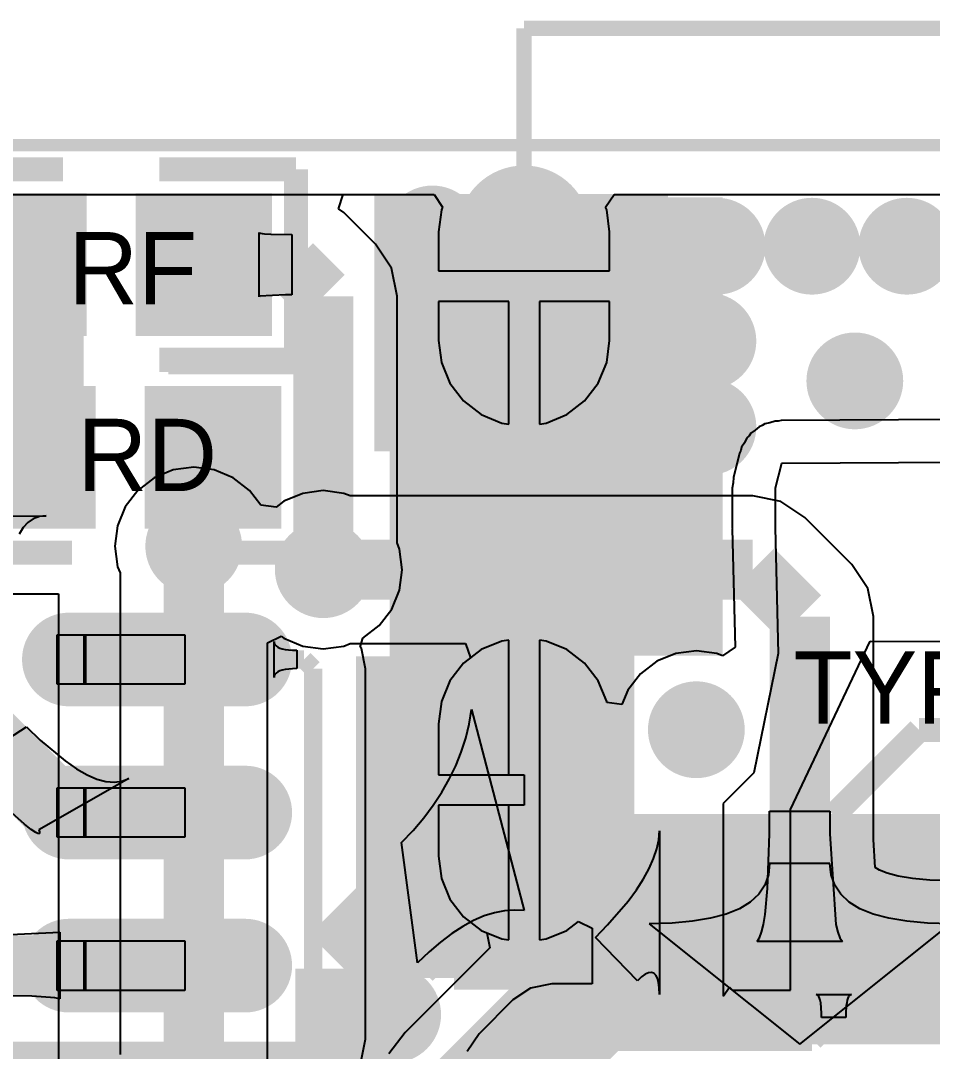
# Model space of a CAD drawing. Extents: x 40.9 to 121.6, y 83.2 to 120.
# Drawn here: x 86.4 to 93.96, y 111.4 to 119.96 of the extents above; entities that cross this region are included whole.
import ezdxf

# ---------------------------------------------------------------- set-up
doc = ezdxf.new("R2010")
doc.units = 0
for name, color, linetype in [('BOTTOMLAYER', 5, 'CONTINUOUS'), ('BOTTOMSOLDER', 6, 'CONTINUOUS'), ('KEEPOUTLAYER', 6, 'CONTINUOUS'), ('MECHANICAL4', 56, 'CONTINUOUS'), ('MECHANICAL5', 56, 'CONTINUOUS'), ('MULTILAYER', 9, 'CONTINUOUS'), ('TOPLAYER', 1, 'CONTINUOUS'), ('TOPOVERLAY', 2, 'CONTINUOUS'), ('TOPPASTE', 8, 'CONTINUOUS'), ('TOPSOLDER', 216, 'CONTINUOUS')]:
    doc.layers.add(name, color=color, linetype=linetype)

msp = doc.modelspace()

# ---------------------------------------------------------------- linework, layer by layer
at = {"layer": 'BOTTOMLAYER'}
for p, q in [((76.2508, 118.514965), (89.827402, 118.514965)), ((89.827402, 118.514965), (89.897961, 118.409367)), ((91.250841, 118.409367), (91.3214, 118.514965)), ((91.3214, 118.514965), (98.4674, 118.514965)), ((89.888522, 118.386581), (89.864326, 118.202799)), ((89.897961, 118.409367), (89.888522, 118.386581)), ((91.26028, 118.386581), (91.250841, 118.409367)), ((91.284476, 118.202799), (91.26028, 118.386581)), ((89.864326, 118.202799), (89.864326, 117.8798)), ((91.284476, 117.8798), (91.284476, 118.202799)), ((89.864326, 117.8798), (91.284476, 117.8798)), ((90.447401, 117.6258), (89.864326, 117.6258)), ((89.864326, 117.6258), (89.864326, 117.302801)), ((90.447401, 116.609447), (90.447401, 117.6258)), ((91.284476, 117.6258), (90.701401, 117.6258)), ((90.701401, 117.6258), (90.701401, 116.609447)), ((91.284476, 117.302801), (91.284476, 117.6258)), ((89.864326, 117.302801), (89.888522, 117.119019)), ((91.26028, 117.119019), (91.284476, 117.302801)), ((89.888522, 117.119019), (89.959459, 116.947765)), ((91.189343, 116.947765), (91.26028, 117.119019)), ((89.959459, 116.947765), (90.072301, 116.800701)), ((91.076501, 116.800701), (91.189343, 116.947765)), ((90.072301, 116.800701), (90.219365, 116.687859)), ((90.929437, 116.687859), (91.076501, 116.800701)), ((90.219365, 116.687859), (90.390619, 116.616922)), ((90.758183, 116.616922), (90.929437, 116.687859)), ((90.390619, 116.616922), (90.447401, 116.609447)), ((90.701401, 116.609447), (90.758183, 116.616922)), ((87.663515, 116.228668), (87.505398, 116.163171)), ((87.8332, 116.251007), (87.663515, 116.228668)), ((88.002885, 116.228668), (87.8332, 116.251007)), ((88.161002, 116.163171), (88.002885, 116.228668)), ((87.505398, 116.163171), (87.369617, 116.058983)), ((88.296783, 116.058983), (88.161002, 116.163171)), ((87.369617, 116.058983), (87.265429, 115.923202)), ((88.391032, 115.936154), (88.296783, 116.058983)), ((88.908598, 116.056405), (88.738913, 116.034066)), ((89.078283, 116.034066), (88.908598, 116.056405)), ((88.580793, 115.968569), (88.516948, 115.919578)), ((88.738913, 116.034066), (88.580793, 115.968569)), ((89.130221, 116.012552), (89.078283, 116.034066)), ((92.472802, 116.012552), (89.130221, 116.012552)), ((92.706911, 115.965986), (92.472802, 116.012552)), ((87.265429, 115.923202), (87.199932, 115.765085)), ((88.516948, 115.919578), (88.391032, 115.936154)), ((92.905377, 115.833373), (92.706911, 115.965986)), ((93.294975, 115.443775), (92.905377, 115.833373)), ((87.199932, 115.765085), (87.177593, 115.5954)), ((87.177593, 115.5954), (87.199932, 115.425715)), ((87.199932, 115.425715), (87.221446, 115.373777)), ((87.221446, 115.373777), (87.221446, 111.378395)), ((93.427588, 115.245309), (93.294975, 115.443775)), ((93.474154, 115.0112), (93.427588, 115.245309)), ((93.474154, 113.163289), (93.474154, 115.0112)), ((88.444954, 114.793611), (88.558919, 114.849811)), ((88.444954, 111.125003), (88.444954, 114.793611)), ((88.558919, 114.849811), (88.580793, 114.833027)), ((88.580793, 114.833027), (88.738913, 114.76753)), ((89.078283, 114.76753), (89.130221, 114.789044)), ((89.130221, 114.789044), (90.088667, 114.789044)), ((90.088667, 114.789044), (90.12949, 114.668783)), ((88.738913, 114.76753), (88.908598, 114.745191)), ((88.908598, 114.745191), (89.078283, 114.76753)), ((90.072301, 114.624902), (89.959459, 114.477841)), ((90.12949, 114.668783), (90.072301, 114.624902)), ((89.959459, 114.477841), (89.888522, 114.306584)), ((89.888522, 114.306584), (89.864326, 114.122802)), ((90.118888, 114.120148), (90.138956, 114.239479)), ((90.138956, 114.239479), (90.574401, 112.571992)), ((89.864326, 114.122802), (89.864326, 113.699801)), ((90.090366, 114.002812), (90.118888, 114.120148)), ((90.053391, 113.887471), (90.090366, 114.002812)), ((90.007966, 113.774129), (90.053391, 113.887471)), ((89.954087, 113.662783), (90.007966, 113.774129)), ((89.864326, 113.699801), (90.574401, 113.699801)), ((89.891756, 113.553433), (89.954087, 113.662783)), ((90.574401, 113.699801), (90.574401, 113.445801)), ((89.820974, 113.446077), (89.891756, 113.553433)), ((89.741736, 113.340721), (89.820974, 113.446077)), ((90.574401, 113.445801), (89.864326, 113.445801)), ((89.864326, 113.445801), (89.864326, 113.022799)), ((89.65405, 113.237358), (89.741736, 113.340721)), ((92.611362, 113.209776), (92.6124, 113.396215)), ((92.611362, 113.209776), (92.6124, 113.396215)), ((92.6124, 113.396215), (93.112399, 113.396215)), ((92.6124, 113.396215), (93.112399, 113.396215)), ((93.112399, 113.396215), (93.113438, 113.209776)), ((93.112399, 113.396215), (93.113438, 113.209776)), ((89.557908, 113.135994), (89.65405, 113.237358)), ((92.595797, 112.755093), (92.611362, 113.209776)), ((92.595797, 112.755093), (92.611362, 113.209776)), ((93.113438, 113.209776), (93.16325, 112.457344)), ((93.113438, 113.209776), (93.16325, 112.457344)), ((93.489689, 112.928629), (93.474154, 113.163289)), ((89.6909, 112.137614), (89.557908, 113.135994)), ((89.864326, 113.022799), (89.888522, 112.839017)), ((92.6124, 112.963198), (92.602401, 112.868199)), ((93.112399, 112.963198), (92.6124, 112.963198)), ((93.122399, 112.868199), (93.112399, 112.963198)), ((93.524045, 112.907635), (93.489689, 112.928629)), ((93.586778, 112.881971), (93.524045, 112.907635)), ((89.888522, 112.839017), (89.959459, 112.66776)), ((92.602401, 112.868199), (92.572401, 112.783201)), ((93.152399, 112.783198), (93.122399, 112.868199)), ((93.678296, 112.857331), (93.586778, 112.881971)), ((93.797496, 112.837465), (93.678296, 112.857331)), ((93.942807, 112.824644), (93.797496, 112.837465)), ((94.09892, 112.820534), (93.942807, 112.824644)), ((92.572401, 112.783201), (92.522401, 112.7082)), ((92.575042, 112.539155), (92.595797, 112.755093)), ((92.575042, 112.539155), (92.595797, 112.755093)), ((93.202399, 112.7082), (93.152399, 112.783198)), ((89.959459, 112.66776), (90.072301, 112.5207)), ((92.452401, 112.643199), (92.362401, 112.5882)), ((92.522401, 112.7082), (92.452401, 112.643199)), ((93.272399, 112.643199), (93.202399, 112.7082)), ((93.362399, 112.5882), (93.272399, 112.643199)), ((90.328201, 112.554845), (90.242542, 112.527573)), ((90.412062, 112.571337), (90.328201, 112.554845)), ((90.494129, 112.577054), (90.412062, 112.571337)), ((90.574401, 112.571992), (90.494129, 112.577054)), ((92.362401, 112.5882), (92.252401, 112.543199)), ((93.472399, 112.543199), (93.362399, 112.5882)), ((90.15509, 112.489524), (90.065842, 112.440697)), ((90.072301, 112.5207), (90.219362, 112.407857)), ((90.242542, 112.527573), (90.15509, 112.489524)), ((91.8024, 112.4682), (91.6124, 112.463199)), ((91.6124, 112.463199), (92.8624, 111.463201)), ((91.972399, 112.483199), (91.8024, 112.4682)), ((92.122401, 112.5082), (91.972399, 112.483199)), ((92.252401, 112.543199), (92.122401, 112.5082)), ((92.56155, 112.457344), (92.575042, 112.539155)), ((92.56155, 112.457344), (92.575042, 112.539155)), ((92.8624, 111.463201), (94.1124, 112.463199)), ((93.602399, 112.5082), (93.472399, 112.543199)), ((93.752401, 112.483201), (93.602399, 112.5082)), ((93.9224, 112.4682), (93.752401, 112.483201)), ((94.1124, 112.463199), (93.9224, 112.4682)), ((89.974801, 112.381093), (89.881961, 112.31071)), ((90.065842, 112.440697), (89.974801, 112.381093)), ((90.219362, 112.407857), (90.266538, 112.388317)), ((90.266538, 112.388317), (90.291315, 112.263756)), ((92.528342, 112.346031), (92.545985, 112.392971)), ((92.528342, 112.346031), (92.545985, 112.392971)), ((92.545985, 112.392971), (92.56155, 112.457344)), ((92.545985, 112.392971), (92.56155, 112.457344)), ((93.16325, 112.457344), (93.178815, 112.392971)), ((93.16325, 112.457344), (93.178815, 112.392971)), ((93.178815, 112.392971), (93.196458, 112.346031)), ((93.178815, 112.392971), (93.196458, 112.346031)), ((89.881961, 112.31071), (89.787329, 112.229552)), ((92.508626, 112.316532), (92.528342, 112.346031)), ((92.508626, 112.316532), (92.528342, 112.346031)), ((93.216174, 112.316532), (92.508626, 112.316532)), ((93.216174, 112.316532), (92.508626, 112.316532)), ((93.196458, 112.346031), (93.216174, 112.316532)), ((93.196458, 112.346031), (93.216174, 112.316532)), ((90.291315, 112.263756), (89.589173, 111.561613)), ((89.787329, 112.229552), (89.6909, 112.137614)), ((89.589173, 111.561613), (89.452928, 111.384055)), ((92.8624, 111.463201), (92.8624, 111.463201)), ((92.8624, 111.463201), (92.8624, 111.463201)), ((92.8624, 111.463201), (92.8624, 111.463201)), ((92.8624, 111.463201), (92.8624, 111.463201)), ((92.8624, 111.463201), (92.8624, 111.463201)), ((92.8624, 111.463201), (92.8624, 111.463201)), ((92.8624, 111.463201), (92.8624, 111.463201)), ((92.8624, 111.463201), (92.8624, 111.463201)), ((92.8624, 111.463201), (92.8624, 111.463201)), ((92.8624, 111.463201), (92.8624, 111.463201))]:
    msp.add_line(p, q, dxfattribs=at)
for points, const_width in [([(90.574401, 117.302801), (90.574401, 118.202799)], 0.900001), ([(87.8332, 111.125), (87.8332, 115.5954)], 0.499999), ([(88.908598, 115.400798), (92.472802, 115.400798)], 0.499999), ([(92.472802, 115.400798), (92.8624, 115.0112)], 0.499999), ([(92.8624, 111.9632), (92.8624, 115.0112)], 0.499999), ([(90.574401, 113.022802), (90.574401, 114.122799)], 0.900001), ([(89.0778, 112.0902), (90.567401, 113.579801)], 0.800001), ([(89.0778, 109.474), (89.0778, 112.0902)], 0.800001), ([(90.1954, 110.955386), (91.203214, 111.9632)], 1.000001), ([(91.203214, 111.9632), (92.8624, 111.9632)], 1.000001), ([(92.8624, 111.9632), (95.4024, 111.9632)], 1.000001), ([(90.1954, 107.4166), (90.1954, 110.955386)], 1.000001)]:
    msp.add_lwpolyline(points, dxfattribs=dict(at, const_width=const_width))
for points, const_width in [([(90.3494, 118.202799, 1), (90.799402, 118.202799, 1)], 0.449999), ([(89.6644, 118.1862, 1), (89.9644, 118.1862, 1)], 0.299999), ([(91.3662, 118.0846, 1), (91.6662, 118.0846, 1)], 0.299999), ([(92.0266, 118.0846, 1), (92.3266, 118.0846, 1)], 0.299999), ([(92.814, 118.0846, 1), (93.114, 118.0846, 1)], 0.299999), ([(93.6014, 118.0846, 1), (93.9014, 118.0846, 1)], 0.299999), ([(89.6644, 117.4242, 1), (89.9644, 117.4242, 1)], 0.299999), ([(90.3494, 117.302801, 1), (90.799402, 117.302801, 1)], 0.449999), ([(91.9504, 117.2972, 1), (92.2504, 117.2972, 1)], 0.299999), ([(91.2392, 117.221, 1), (91.5392, 117.221, 1)], 0.299999), ([(93.1696, 116.967, 1), (93.4696, 116.967, 1)], 0.299999), ([(89.6644, 116.6368, 1), (89.9644, 116.6368, 1)], 0.299999), ([(90.4772, 116.6114, 1), (90.7772, 116.6114, 1)], 0.299999), ([(91.9504, 116.586, 1), (92.2504, 116.586, 1)], 0.299999), ([(91.2392, 116.3828, 1), (91.5392, 116.3828, 1)], 0.299999), ([(87.6832, 115.5954, 1), (87.9832, 115.5954, 1)], 0.299999), ([(88.758598, 115.400798, 1), (89.058598, 115.400798, 1)], 0.299999), ([(89.6644, 114.3762, 1), (89.9644, 114.3762, 1)], 0.299999), ([(90.3494, 114.122799, 1), (90.799402, 114.122799, 1)], 0.449999), ([(91.854401, 114.0728, 1), (92.1544, 114.0728, 1)], 0.299999), ([(89.6644, 113.6142, 1), (89.9644, 113.6142, 1)], 0.299999), ([(90.3494, 113.022802, 1), (90.799402, 113.022802, 1)], 0.449999), ([(89.6644, 112.8268, 1), (89.9644, 112.8268, 1)], 0.299999), ([(89.3342, 111.7092, 1), (89.6342, 111.7092, 1)], 0.299999)]:
    msp.add_lwpolyline(points, format="xyb", close=True, dxfattribs=dict(at, const_width=const_width))
for points in [[(89.3318, 116.3828), (91.7702, 116.3828), (89.3318, 118.5164), (91.7702, 118.5164)], [(89.1794, 112.7506), (91.354153, 112.7506), (89.1794, 114.681), (91.354153, 114.681)]]:
    msp.add_solid(points, dxfattribs=at)
at = {"layer": 'BOTTOMSOLDER', "const_width": 1.103201}
for points in [[(90.574401, 117.302801), (90.574401, 118.202799)], [(90.574401, 113.022802), (90.574401, 114.122799)]]:
    msp.add_lwpolyline(points, dxfattribs=at)
at = {"layer": 'BOTTOMSOLDER'}
for points, const_width in [([(90.2986, 118.202799, 1), (90.850202, 118.202799, 1)], 0.551599), ([(89.6136, 118.1862, 1), (90.0152, 118.1862, 1)], 0.401599), ([(91.3154, 118.0846, 1), (91.717, 118.0846, 1)], 0.401599), ([(91.9758, 118.0846, 1), (92.3774, 118.0846, 1)], 0.401599), ([(92.7632, 118.0846, 1), (93.1648, 118.0846, 1)], 0.401599), ([(93.5506, 118.0846, 1), (93.9522, 118.0846, 1)], 0.401599), ([(90.2986, 117.302801, 1), (90.850202, 117.302801, 1)], 0.551599), ([(89.6136, 117.4242, 1), (90.0152, 117.4242, 1)], 0.401599), ([(91.8996, 117.2972, 1), (92.3012, 117.2972, 1)], 0.401599), ([(91.1884, 117.221, 1), (91.59, 117.221, 1)], 0.401599), ([(93.1188, 116.967, 1), (93.5204, 116.967, 1)], 0.401599), ([(89.6136, 116.6368, 1), (90.0152, 116.6368, 1)], 0.401599), ([(90.4264, 116.6114, 1), (90.828, 116.6114, 1)], 0.401599), ([(91.8996, 116.586, 1), (92.3012, 116.586, 1)], 0.401599), ([(91.1884, 116.3828, 1), (91.59, 116.3828, 1)], 0.401599), ([(87.6324, 115.5954, 1), (88.034, 115.5954, 1)], 0.401599), ([(88.707798, 115.400798, 1), (89.109398, 115.400798, 1)], 0.401599), ([(89.6136, 114.3762, 1), (90.0152, 114.3762, 1)], 0.401599), ([(90.2986, 114.122799, 1), (90.850202, 114.122799, 1)], 0.551599), ([(91.803601, 114.0728, 1), (92.2052, 114.0728, 1)], 0.401599), ([(89.6136, 113.6142, 1), (90.0152, 113.6142, 1)], 0.401599), ([(90.2986, 113.022802, 1), (90.850202, 113.022802, 1)], 0.551599), ([(89.6136, 112.8268, 1), (90.0152, 112.8268, 1)], 0.401599), ([(89.2834, 111.7092, 1), (89.685, 111.7092, 1)], 0.401599)]:
    msp.add_lwpolyline(points, format="xyb", close=True, dxfattribs=dict(at, const_width=const_width))
at = {"layer": 'KEEPOUTLAYER', "const_width": 0.1}
msp.add_lwpolyline([(41.0718, 118.9228), (121.412, 118.9228)], dxfattribs=at)
at = {"layer": 'MECHANICAL4'}
for p, q in [((82.809791, 115.200608), (86.709809, 115.200608)), ((86.709809, 115.200608), (86.709809, 110.300592))]:
    msp.add_line(p, q, dxfattribs=at)
at = {"layer": 'MECHANICAL5'}
for p, q in [((86.699801, 114.450597), (86.699801, 114.860603)), ((86.699801, 114.860603), (86.934802, 114.860603)), ((86.924794, 114.450597), (86.924794, 114.860603)), ((86.924794, 114.860603), (87.759794, 114.860603)), ((86.934802, 114.860603), (86.934802, 114.450597)), ((87.759794, 114.860603), (87.759794, 114.450597)), ((86.934802, 114.450597), (86.699801, 114.450597)), ((87.759794, 114.450597), (86.924794, 114.450597)), ((86.699801, 113.180597), (86.699801, 113.590603)), ((86.699801, 113.590603), (86.934802, 113.590603)), ((86.924794, 113.180597), (86.924794, 113.590603)), ((86.924794, 113.590603), (87.759794, 113.590603)), ((86.934802, 113.590603), (86.934802, 113.180597)), ((87.759794, 113.590603), (87.759794, 113.180597)), ((86.934802, 113.180597), (86.699801, 113.180597)), ((87.759794, 113.180597), (86.924794, 113.180597)), ((86.699801, 111.910597), (86.699801, 112.320603)), ((86.699801, 112.320603), (86.934802, 112.320603)), ((86.924794, 111.910597), (86.924794, 112.320603)), ((86.924794, 112.320603), (87.759794, 112.320603)), ((86.934802, 112.320603), (86.934802, 111.910597)), ((87.759794, 112.320603), (87.759794, 111.910597)), ((86.934802, 111.910597), (86.699801, 111.910597)), ((87.759794, 111.910597), (86.924794, 111.910597))]:
    msp.add_line(p, q, dxfattribs=at)
at = {"layer": 'MULTILAYER', "const_width": 0.900001}
for points in [[(90.574401, 117.302801), (90.574401, 118.202799)], [(90.574401, 113.022802), (90.574401, 114.122799)]]:
    msp.add_lwpolyline(points, dxfattribs=at)
at = {"layer": 'MULTILAYER'}
for points, const_width in [([(90.3494, 118.202799, 1), (90.799402, 118.202799, 1)], 0.449999), ([(89.6644, 118.1862, 1), (89.9644, 118.1862, 1)], 0.299999), ([(91.3662, 118.0846, 1), (91.6662, 118.0846, 1)], 0.299999), ([(92.0266, 118.0846, 1), (92.3266, 118.0846, 1)], 0.299999), ([(92.814, 118.0846, 1), (93.114, 118.0846, 1)], 0.299999), ([(93.6014, 118.0846, 1), (93.9014, 118.0846, 1)], 0.299999), ([(89.6644, 117.4242, 1), (89.9644, 117.4242, 1)], 0.299999), ([(90.3494, 117.302801, 1), (90.799402, 117.302801, 1)], 0.449999), ([(91.9504, 117.2972, 1), (92.2504, 117.2972, 1)], 0.299999), ([(91.2392, 117.221, 1), (91.5392, 117.221, 1)], 0.299999), ([(93.1696, 116.967, 1), (93.4696, 116.967, 1)], 0.299999), ([(89.6644, 116.6368, 1), (89.9644, 116.6368, 1)], 0.299999), ([(90.4772, 116.6114, 1), (90.7772, 116.6114, 1)], 0.299999), ([(91.9504, 116.586, 1), (92.2504, 116.586, 1)], 0.299999), ([(91.2392, 116.3828, 1), (91.5392, 116.3828, 1)], 0.299999), ([(87.6832, 115.5954, 1), (87.9832, 115.5954, 1)], 0.299999), ([(88.758598, 115.400798, 1), (89.058598, 115.400798, 1)], 0.299999), ([(89.6644, 114.3762, 1), (89.9644, 114.3762, 1)], 0.299999), ([(90.3494, 114.122799, 1), (90.799402, 114.122799, 1)], 0.449999), ([(91.854401, 114.0728, 1), (92.1544, 114.0728, 1)], 0.299999), ([(89.6644, 113.6142, 1), (89.9644, 113.6142, 1)], 0.299999), ([(90.3494, 113.022802, 1), (90.799402, 113.022802, 1)], 0.449999), ([(89.6644, 112.8268, 1), (89.9644, 112.8268, 1)], 0.299999), ([(89.3342, 111.7092, 1), (89.6342, 111.7092, 1)], 0.299999)]:
    msp.add_lwpolyline(points, format="xyb", close=True, dxfattribs=dict(at, const_width=const_width))
at = {"layer": 'TOPLAYER'}
for p, q in [((89.035687, 118.393434), (89.072552, 118.514965)), ((89.072552, 118.514965), (89.827402, 118.514965)), ((89.827402, 118.514965), (89.897961, 118.409367)), ((91.250841, 118.409367), (91.3214, 118.514965)), ((91.3214, 118.514965), (98.4674, 118.514965)), ((89.078575, 118.364775), (89.035687, 118.393434)), ((89.341173, 118.102179), (89.078575, 118.364775)), ((89.888522, 118.386581), (89.864326, 118.202799)), ((89.897961, 118.409367), (89.888522, 118.386581)), ((91.26028, 118.386581), (91.250841, 118.409367)), ((91.284476, 118.202799), (91.26028, 118.386581)), ((88.376303, 117.665551), (88.376303, 118.198849)), ((88.376303, 118.198849), (88.379, 118.195687)), ((88.379, 118.195687), (88.38709, 118.192855)), ((88.38709, 118.192855), (88.400575, 118.190358)), ((89.864326, 118.202799), (89.864326, 117.8798)), ((91.284476, 117.8798), (91.284476, 118.202799)), ((88.400575, 118.190358), (88.419455, 118.188194)), ((88.419455, 118.188194), (88.473394, 118.184864)), ((88.473394, 118.184864), (88.646, 118.182199)), ((88.646, 118.182199), (88.646, 117.6822)), ((89.473786, 117.903711), (89.341173, 118.102179)), ((89.520352, 117.669602), (89.473786, 117.903711)), ((89.864326, 117.8798), (91.284476, 117.8798)), ((88.594758, 117.682033), (88.379, 117.668713)), ((88.646, 117.6822), (88.594758, 117.682033)), ((88.379, 117.668713), (88.376303, 117.665551)), ((89.520352, 115.622421), (89.520352, 117.669602)), ((90.447401, 117.6258), (89.864326, 117.6258)), ((89.864326, 117.6258), (89.864326, 117.302801)), ((90.447401, 116.609447), (90.447401, 117.6258)), ((91.284476, 117.6258), (90.701401, 117.6258)), ((90.701401, 117.6258), (90.701401, 116.609447)), ((91.284476, 117.302801), (91.284476, 117.6258)), ((89.864326, 117.302801), (89.888522, 117.119019)), ((91.26028, 117.119019), (91.284476, 117.302801)), ((89.888522, 117.119019), (89.959459, 116.947765)), ((91.189343, 116.947765), (91.26028, 117.119019)), ((89.959459, 116.947765), (90.072301, 116.800701)), ((91.076501, 116.800701), (91.189343, 116.947765)), ((90.072301, 116.800701), (90.219365, 116.687859)), ((90.929437, 116.687859), (91.076501, 116.800701)), ((90.219365, 116.687859), (90.390619, 116.616922)), ((90.758183, 116.616922), (90.929437, 116.687859)), ((97.356249, 116.663452), (92.708049, 116.638052)), ((90.390619, 116.616922), (90.447401, 116.609447)), ((90.701401, 116.609447), (90.758183, 116.616922)), ((92.526399, 116.587201), (92.493305, 116.557181)), ((92.550465, 116.595825), (92.526399, 116.587201)), ((92.571639, 116.61014), (92.550465, 116.595825)), ((92.615415, 116.619099), (92.571639, 116.61014)), ((92.657475, 116.634169), (92.615415, 116.619099)), ((92.683, 116.632926), (92.657475, 116.634169)), ((92.708049, 116.638052), (92.683, 116.632926)), ((92.423272, 116.493648), (92.404187, 116.453244)), ((92.442205, 116.510824), (92.423272, 116.493648)), ((92.45629, 116.532155), (92.442205, 116.510824)), ((92.493305, 116.557181), (92.45629, 116.532155)), ((92.379566, 116.41596), (92.374717, 116.390864)), ((92.404187, 116.453244), (92.379566, 116.41596)), ((92.363798, 116.36775), (92.312998, 116.16455)), ((92.374717, 116.390864), (92.363798, 116.36775)), ((92.71, 116.2812), (92.6592, 116.078)), ((97.3582, 116.3066), (92.71, 116.2812)), ((92.312998, 116.16455), (92.310875, 116.120885)), ((92.310875, 116.120885), (92.302343, 116.078)), ((92.302343, 116.078), (92.302343, 115.7478)), ((92.6592, 116.078), (92.6592, 115.7478)), ((85.991644, 115.845049), (86.609809, 115.848097)), ((86.501808, 115.823502), (86.45681, 115.793202)), ((86.552809, 115.8418), (86.501808, 115.823502)), ((86.609809, 115.848097), (86.552809, 115.8418)), ((86.41781, 115.750899), (86.384811, 115.696596)), ((86.45681, 115.793202), (86.41781, 115.750899)), ((92.302343, 115.7478), (92.303206, 115.743457)), ((92.303206, 115.743457), (92.302449, 115.739098)), ((92.302449, 115.739098), (92.326374, 114.758208)), ((92.6592, 115.7478), (92.6846, 114.7064)), ((89.541866, 115.570483), (89.520352, 115.622421)), ((89.564205, 115.400798), (89.541866, 115.570483)), ((89.541866, 115.231113), (89.564205, 115.400798)), ((89.476369, 115.072993), (89.541866, 115.231113)), ((89.372181, 114.937215), (89.476369, 115.072993)), ((89.236405, 114.833027), (89.372181, 114.937215)), ((88.499666, 114.505456), (88.499666, 114.805744)), ((88.499666, 114.805744), (88.501555, 114.791658)), ((88.501555, 114.791658), (88.507227, 114.779054)), ((88.507227, 114.779054), (88.516676, 114.767931)), ((89.214632, 114.761259), (89.236405, 114.833027)), ((90.390619, 114.808681), (90.219362, 114.737744)), ((90.447401, 114.816156), (90.390619, 114.808681)), ((90.447401, 113.699801), (90.447401, 114.816156)), ((90.758183, 114.808681), (90.701401, 114.816156)), ((90.701401, 114.816156), (90.701401, 113.572801)), ((90.92944, 114.737744), (90.758183, 114.808681)), ((92.7862, 113.411), (93.4466, 114.808)), ((93.4466, 114.808), (95.969722, 114.799478)), ((88.516676, 114.767931), (88.529907, 114.758292)), ((88.529907, 114.758292), (88.546917, 114.750136)), ((88.546917, 114.750136), (88.567707, 114.743464)), ((88.567707, 114.743464), (88.592279, 114.738274)), ((88.592279, 114.738274), (88.62063, 114.734566)), ((88.62063, 114.734566), (88.652761, 114.732341)), ((88.652761, 114.732341), (88.688672, 114.731602)), ((88.688672, 114.731602), (88.688672, 114.579598)), ((89.225087, 114.745613), (89.214632, 114.761259)), ((89.25815, 114.579395), (89.225087, 114.745613)), ((90.219362, 114.737744), (90.072301, 114.624902)), ((91.076501, 114.624902), (90.92944, 114.737744)), ((91.834716, 114.706067), (91.676596, 114.640571)), ((92.004401, 114.728407), (91.834716, 114.706067)), ((92.174085, 114.706067), (92.004401, 114.728407)), ((92.221644, 114.686367), (92.174085, 114.706067)), ((92.326374, 114.758208), (92.221644, 114.686367)), ((92.6846, 114.7064), (92.4814, 113.7158)), ((90.072301, 114.624902), (89.959459, 114.477841)), ((91.189343, 114.477841), (91.076501, 114.624902)), ((91.676596, 114.640571), (91.540818, 114.536383)), ((88.501555, 114.519542), (88.499666, 114.505456)), ((88.507227, 114.532146), (88.501555, 114.519542)), ((88.516676, 114.543268), (88.507227, 114.532146)), ((88.529907, 114.552908), (88.516676, 114.543268)), ((88.546917, 114.561064), (88.529907, 114.552908)), ((88.567707, 114.567736), (88.546917, 114.561064)), ((88.592279, 114.572926), (88.567707, 114.567736)), ((88.652761, 114.578859), (88.592279, 114.572926)), ((88.688672, 114.579598), (88.652761, 114.578859)), ((89.25815, 113.152413), (89.25815, 114.579395)), ((91.540818, 114.536383), (91.436629, 114.400604)), ((89.959459, 114.477841), (89.888522, 114.306584)), ((91.26028, 114.306584), (91.189343, 114.477841)), ((91.436629, 114.400604), (91.38731, 114.281537)), ((89.888522, 114.306584), (89.864326, 114.122802)), ((91.261395, 114.298113), (91.26028, 114.306584)), ((91.38731, 114.281537), (91.261395, 114.298113)), ((85.929716, 113.763524), (86.445504, 114.096262)), ((86.445504, 114.096262), (86.558504, 113.987473)), ((89.864326, 114.122802), (89.864326, 113.699801)), ((86.558504, 113.987473), (86.76574, 113.813935)), ((86.76574, 113.813935), (86.859974, 113.749186)), ((86.859974, 113.749186), (86.947954, 113.699115)), ((87.294032, 113.66895), (86.548775, 113.2424)), ((86.947954, 113.699115), (87.029679, 113.663722)), ((87.029679, 113.663722), (87.10515, 113.643011)), ((87.237326, 113.645625), (87.294032, 113.66895)), ((89.864326, 113.699801), (90.447401, 113.699801)), ((92.4814, 113.7158), (92.2274, 113.4618)), ((87.10515, 113.643011), (87.174365, 113.636979)), ((87.174365, 113.636979), (87.237326, 113.645625)), ((90.701401, 113.572801), (90.701401, 112.329445)), ((86.428633, 113.28909), (86.274519, 113.427533)), ((90.447401, 113.445801), (89.864326, 113.445801)), ((89.864326, 113.445801), (89.864326, 113.022799)), ((90.447401, 112.329445), (90.447401, 113.445801)), ((92.2274, 113.4618), (92.2274, 111.8616)), ((92.7862, 111.9124), (92.7862, 113.411)), ((86.482964, 113.245532), (86.428633, 113.28909)), ((86.522143, 113.219085), (86.482964, 113.245532)), ((86.548775, 113.2424), (86.555049, 113.217518)), ((91.692146, 113.160475), (91.697449, 113.232954)), ((91.697449, 113.232954), (91.697449, 111.875849)), ((86.546172, 113.209746), (86.522143, 113.219085)), ((86.555049, 113.217518), (86.546172, 113.209746)), ((89.258145, 113.152362), (89.258153, 113.1524)), ((89.258145, 112.852233), (89.258145, 113.152362)), ((89.258153, 113.1524), (89.25815, 113.152413)), ((91.676235, 113.08446), (91.692146, 113.160475)), ((91.64972, 113.004912), (91.676235, 113.08446)), ((89.864326, 113.022799), (89.888522, 112.839017)), ((91.612596, 112.921826), (91.64972, 113.004912)), ((91.564866, 112.835207), (91.612596, 112.921826)), ((89.258153, 112.852195), (89.258145, 112.852233)), ((89.25815, 112.852182), (89.258153, 112.852195)), ((89.25815, 111.506005), (89.25815, 112.852182)), ((89.888522, 112.839017), (89.959459, 112.66776)), ((91.50653, 112.74505), (91.564866, 112.835207)), ((91.437587, 112.65136), (91.50653, 112.74505)), ((89.959459, 112.66776), (90.072301, 112.5207)), ((91.267882, 112.453369), (91.437587, 112.65136)), ((90.072301, 112.5207), (90.219362, 112.407857)), ((90.92944, 112.407857), (91.026496, 112.48233)), ((91.026496, 112.48233), (91.140399, 112.426158)), ((86.158365, 112.365599), (86.722679, 112.392239)), ((86.722679, 112.392239), (86.722679, 111.838961)), ((90.219362, 112.407857), (90.390619, 112.33692)), ((90.758183, 112.33692), (90.92944, 112.407857)), ((91.140399, 112.426158), (91.140399, 111.964815)), ((91.16712, 112.349072), (91.267882, 112.453369)), ((90.390619, 112.33692), (90.447401, 112.329445)), ((90.701401, 112.329445), (90.758183, 112.33692)), ((91.514778, 111.989624), (91.16712, 112.349072)), ((91.580538, 112.043527), (91.549484, 112.021366)), ((91.60794, 112.056106), (91.580538, 112.043527)), ((91.631689, 112.059103), (91.60794, 112.056106)), ((91.65178, 112.052517), (91.631689, 112.059103)), ((91.668222, 112.036347), (91.65178, 112.052517)), ((91.681008, 112.010596), (91.668222, 112.036347)), ((90.805, 111.964815), (90.62942, 111.92989)), ((91.140399, 111.964815), (90.805, 111.964815)), ((91.549484, 112.021366), (91.514778, 111.989624)), ((91.690142, 111.975262), (91.681008, 112.010596)), ((91.695623, 111.930348), (91.690142, 111.975262)), ((86.488654, 111.861338), (86.158365, 111.8656)), ((90.62942, 111.92989), (90.480568, 111.830432)), ((91.697449, 111.875849), (91.695623, 111.930348)), ((92.2274, 111.8616), (92.2782, 111.9378)), ((92.2782, 111.9378), (92.3036, 111.9124)), ((92.3036, 111.9124), (92.7862, 111.9124)), ((93.00637, 111.873955), (92.997449, 111.875849)), ((92.997449, 111.875849), (93.291353, 111.875849)), ((93.014353, 111.868273), (93.00637, 111.873955)), ((93.021394, 111.858798), (93.014353, 111.868273)), ((93.274449, 111.868273), (93.267408, 111.858798)), ((93.282432, 111.873955), (93.274449, 111.868273)), ((93.291353, 111.875849), (93.282432, 111.873955)), ((86.644879, 111.852547), (86.488654, 111.861338)), ((86.679524, 111.848552), (86.644879, 111.852547)), ((86.705458, 111.844023), (86.679524, 111.848552)), ((86.722679, 111.838961), (86.705458, 111.844023)), ((90.480568, 111.830432), (90.201168, 111.551032)), ((93.027497, 111.845537), (93.021394, 111.858798)), ((93.032664, 111.828489), (93.027497, 111.845537)), ((93.036888, 111.807648), (93.032664, 111.828489)), ((93.043931, 111.722395), (93.036888, 111.807648)), ((93.248627, 111.78302), (93.244871, 111.722395)), ((93.251914, 111.807648), (93.248627, 111.78302)), ((93.256138, 111.828489), (93.251914, 111.807648)), ((93.261304, 111.845537), (93.256138, 111.828489)), ((93.267408, 111.858798), (93.261304, 111.845537)), ((93.044401, 111.686401), (93.043931, 111.722395)), ((93.244871, 111.722395), (93.244401, 111.686401)), ((93.244401, 111.686401), (93.044401, 111.686401)), ((90.201168, 111.551032), (90.10171, 111.402183)), ((89.225087, 111.339787), (89.25815, 111.506005))]:
    msp.add_line(p, q, dxfattribs=at)
for points, const_width in [([(90.574401, 117.302801), (90.574401, 118.202799)], 0.900001), ([(86.326596, 117.8814), (86.377396, 117.9322)], 0.599999), ([(84.843998, 117.8814), (86.326596, 117.8814)], 0.599999), ([(87.917398, 117.9322), (88.646, 117.9322)], 0.499999), ([(88.646, 117.9322), (88.908598, 117.669602)], 0.499999), ([(88.908598, 115.400798), (88.908598, 117.669602)], 0.499999), ([(87.8332, 115.5954), (87.8332, 116.5606)], 0.499999), ([(84.869398, 116.2812), (86.402796, 116.2812)], 0.599999), ([(86.402796, 116.2812), (86.453596, 116.332)], 0.599999), ([(86.796804, 114.6556), (88.260809, 114.6556)], 0.573989), ([(87.528806, 114.6556), (88.7476, 114.6556)], 0.152001), ([(88.7476, 114.6556), (88.823805, 114.579395)], 0.152001), ([(88.823805, 113.1524), (88.823805, 114.579395)], 0.152001), ([(90.574401, 113.022802), (90.574401, 114.122799)], 0.900001), ([(86.00981, 114.107692), (86.731902, 113.3856)], 0.599999), ([(93.144401, 113.362801), (93.853, 114.0714)], 0.2), ([(93.853, 114.0714), (95.504, 114.0714)], 0.2), ([(86.731902, 113.3856), (88.0872, 113.3856)], 0.599999), ([(86.796804, 113.3856), (88.260809, 113.3856)], 0.573989), ([(93.144401, 112.5728), (93.144401, 113.362801)], 0.2), ([(88.8238, 113.152395), (88.823805, 113.1524)], 0.152001), ([(88.8238, 112.8522), (88.8238, 113.152395)], 0.152001), ([(89.8144, 112.3442), (89.8144, 112.8268)], 0.499999), ([(88.8238, 112.8522), (88.823805, 112.852195)], 0.152001), ([(88.823805, 111.506005), (88.823805, 112.852195)], 0.152001), ([(91.338001, 112.1664), (91.744401, 112.5728)], 0.499999), ([(93.144401, 111.686401), (93.144401, 112.5728)], 0.2), ([(89.8144, 112.3442), (89.9922, 112.1664)], 0.499999), ([(86.796804, 112.1156), (88.260809, 112.1156)], 0.573989), ([(89.9922, 112.1664), (91.338001, 112.1664)], 0.499999), ([(85.631404, 112.1156), (87.528806, 112.1156)], 0.499999), ([(92.964, 111.506), (93.144401, 111.686401)], 0.2), ([(88.726396, 111.408596), (88.823805, 111.506005)], 0.152001), ([(90.5256, 111.2266), (90.805, 111.506)], 0.2), ([(90.805, 111.506), (92.964, 111.506)], 0.2), ([(86.237196, 111.408596), (88.726396, 111.408596)], 0.152001)]:
    msp.add_lwpolyline(points, dxfattribs=dict(at, const_width=const_width))
for points, const_width in [([(90.3494, 118.202799, 1), (90.799402, 118.202799, 1)], 0.449999), ([(89.6644, 118.1862, 1), (89.9644, 118.1862, 1)], 0.299999), ([(91.3662, 118.0846, 1), (91.6662, 118.0846, 1)], 0.299999), ([(92.0266, 118.0846, 1), (92.3266, 118.0846, 1)], 0.299999), ([(92.814, 118.0846, 1), (93.114, 118.0846, 1)], 0.299999), ([(93.6014, 118.0846, 1), (93.9014, 118.0846, 1)], 0.299999), ([(89.6644, 117.4242, 1), (89.9644, 117.4242, 1)], 0.299999), ([(90.3494, 117.302801, 1), (90.799402, 117.302801, 1)], 0.449999), ([(91.9504, 117.2972, 1), (92.2504, 117.2972, 1)], 0.299999), ([(91.2392, 117.221, 1), (91.5392, 117.221, 1)], 0.299999), ([(93.1696, 116.967, 1), (93.4696, 116.967, 1)], 0.299999), ([(89.6644, 116.6368, 1), (89.9644, 116.6368, 1)], 0.299999), ([(90.4772, 116.6114, 1), (90.7772, 116.6114, 1)], 0.299999), ([(91.9504, 116.586, 1), (92.2504, 116.586, 1)], 0.299999), ([(91.2392, 116.3828, 1), (91.5392, 116.3828, 1)], 0.299999), ([(87.6832, 115.5954, 1), (87.9832, 115.5954, 1)], 0.299999), ([(88.758598, 115.400798, 1), (89.058598, 115.400798, 1)], 0.299999), ([(86.653306, 114.6556, 1), (86.940301, 114.6556, 1)], 0.286995), ([(88.117312, 114.6556, 1), (88.404306, 114.6556, 1)], 0.286995), ([(89.6644, 114.3762, 1), (89.9644, 114.3762, 1)], 0.299999), ([(90.3494, 114.122799, 1), (90.799402, 114.122799, 1)], 0.449999), ([(91.854401, 114.0728, 1), (92.1544, 114.0728, 1)], 0.299999), ([(89.6644, 113.6142, 1), (89.9644, 113.6142, 1)], 0.299999), ([(86.653306, 113.3856, 1), (86.940301, 113.3856, 1)], 0.286995), ([(88.117312, 113.3856, 1), (88.404306, 113.3856, 1)], 0.286995), ([(90.3494, 113.022802, 1), (90.799402, 113.022802, 1)], 0.449999), ([(89.6644, 112.8268, 1), (89.9644, 112.8268, 1)], 0.299999), ([(86.653306, 112.1156, 1), (86.940301, 112.1156, 1)], 0.286995), ([(88.117312, 112.1156, 1), (88.404306, 112.1156, 1)], 0.286995), ([(89.3342, 111.7092, 1), (89.6342, 111.7092, 1)], 0.299999)]:
    msp.add_lwpolyline(points, format="xyb", close=True, dxfattribs=dict(at, const_width=const_width))
for points in [[(89.4588, 114.686367), (92.221644, 114.686367), (89.4588, 118.490997), (92.221644, 118.490997)], [(84.3788, 115.7986), (86.9188, 115.7986), (84.3788, 118.3894), (86.9188, 118.3894)], [(86.842397, 118.422199), (85.912396, 118.422199), (86.842397, 117.442201), (85.912396, 117.442201)], [(88.382399, 118.422199), (87.452398, 118.422199), (88.382399, 117.442201), (87.452398, 117.442201)], [(86.918597, 116.821999), (85.988596, 116.821999), (86.918597, 115.842001), (85.988596, 115.842001)], [(88.458599, 116.821999), (87.528598, 116.821999), (88.458599, 115.842001), (87.528598, 115.842001)], [(89.4588, 112.014), (91.4908, 112.014), (89.4588, 115.0874), (91.4908, 115.0874)], [(91.394399, 113.272799), (91.394399, 111.872801), (91.694399, 113.272799), (91.694399, 111.872801)], [(91.694401, 113.272799), (91.694401, 111.872801), (91.994401, 113.272799), (91.994401, 111.872801)], [(92.1944, 113.272799), (92.1944, 111.872801), (92.4944, 113.272799), (92.4944, 111.872801)], [(92.4944, 113.272799), (92.4944, 111.872801), (92.794399, 113.272799), (92.794399, 111.872801)], [(92.994401, 113.272799), (92.994401, 111.872801), (93.294401, 113.272799), (93.294401, 111.872801)], [(93.4944, 113.272799), (93.4944, 111.872801), (93.7944, 113.272799), (93.7944, 111.872801)]]:
    msp.add_solid(points, dxfattribs=at)
at = {"layer": 'TOPOVERLAY'}
for points, const_width in [([(90.574401, 119.892801), (99.214399, 119.892801)], 0.127), ([(90.574401, 112.5728), (90.574401, 119.892801)], 0.127), ([(85.612399, 118.722201), (86.747398, 118.722201)], 0.2), ([(87.547399, 118.722201), (88.682398, 118.722201)], 0.2), ([(88.682398, 117.142199), (88.682398, 118.722201)], 0.2), ([(85.612399, 117.142199), (86.747398, 117.142199)], 0.2), ([(85.688599, 117.122001), (86.823598, 117.122001)], 0.2), ([(87.547399, 117.142199), (88.682398, 117.142199)], 0.2), ([(87.623599, 117.122001), (88.758598, 117.122001)], 0.2), ([(88.758598, 115.541999), (88.758598, 117.122001)], 0.2), ([(85.688599, 115.541999), (86.823598, 115.541999)], 0.2), ([(87.623599, 115.541999), (88.758598, 115.541999)], 0.2), ([(90.574401, 112.5728), (99.214399, 112.5728)], 0.127)]:
    msp.add_lwpolyline(points, dxfattribs=dict(at, const_width=const_width))
at = {"layer": 'TOPPASTE', "const_width": 0.573989}
for points in [[(86.796804, 114.6556), (88.260809, 114.6556)], [(86.796804, 113.3856), (88.260809, 113.3856)], [(86.796804, 112.1156), (88.260809, 112.1156)]]:
    msp.add_lwpolyline(points, dxfattribs=at)
at = {"layer": 'TOPPASTE', "const_width": 0.286995}
for points in [[(86.653306, 114.6556, 1), (86.940301, 114.6556, 1)], [(88.117312, 114.6556, 1), (88.404306, 114.6556, 1)], [(86.653306, 113.3856, 1), (86.940301, 113.3856, 1)], [(88.117312, 113.3856, 1), (88.404306, 113.3856, 1)], [(86.653306, 112.1156, 1), (86.940301, 112.1156, 1)], [(88.117312, 112.1156, 1), (88.404306, 112.1156, 1)]]:
    msp.add_lwpolyline(points, format="xyb", close=True, dxfattribs=at)
at = {"layer": 'TOPPASTE'}
for points in [[(86.842397, 118.422199), (85.912396, 118.422199), (86.842397, 117.442201), (85.912396, 117.442201)], [(88.382399, 118.422199), (87.452398, 118.422199), (88.382399, 117.442201), (87.452398, 117.442201)], [(86.918597, 116.821999), (85.988596, 116.821999), (86.918597, 115.842001), (85.988596, 115.842001)], [(88.458599, 116.821999), (87.528598, 116.821999), (88.458599, 115.842001), (87.528598, 115.842001)], [(91.394399, 113.272799), (91.394399, 111.872801), (91.694399, 113.272799), (91.694399, 111.872801)], [(91.694401, 113.272799), (91.694401, 111.872801), (91.994401, 113.272799), (91.994401, 111.872801)], [(92.1944, 113.272799), (92.1944, 111.872801), (92.4944, 113.272799), (92.4944, 111.872801)], [(92.4944, 113.272799), (92.4944, 111.872801), (92.794399, 113.272799), (92.794399, 111.872801)], [(92.994401, 113.272799), (92.994401, 111.872801), (93.294401, 113.272799), (93.294401, 111.872801)], [(93.4944, 113.272799), (93.4944, 111.872801), (93.7944, 113.272799), (93.7944, 111.872801)]]:
    msp.add_solid(points, dxfattribs=at)
at = {"layer": 'TOPSOLDER'}
for points, const_width in [([(90.574401, 117.302801), (90.574401, 118.202799)], 1.103201), ([(86.796804, 114.6556), (88.260809, 114.6556)], 0.777189), ([(90.574401, 113.022802), (90.574401, 114.122799)], 1.103201), ([(86.796804, 113.3856), (88.260809, 113.3856)], 0.777189), ([(86.796804, 112.1156), (88.260809, 112.1156)], 0.777189)]:
    msp.add_lwpolyline(points, dxfattribs=dict(at, const_width=const_width))
for points, const_width in [([(90.2986, 118.202799, 1), (90.850202, 118.202799, 1)], 0.551599), ([(89.6136, 118.1862, 1), (90.0152, 118.1862, 1)], 0.401599), ([(91.3154, 118.0846, 1), (91.717, 118.0846, 1)], 0.401599), ([(91.9758, 118.0846, 1), (92.3774, 118.0846, 1)], 0.401599), ([(92.7632, 118.0846, 1), (93.1648, 118.0846, 1)], 0.401599), ([(93.5506, 118.0846, 1), (93.9522, 118.0846, 1)], 0.401599), ([(90.2986, 117.302801, 1), (90.850202, 117.302801, 1)], 0.551599), ([(89.6136, 117.4242, 1), (90.0152, 117.4242, 1)], 0.401599), ([(91.8996, 117.2972, 1), (92.3012, 117.2972, 1)], 0.401599), ([(91.1884, 117.221, 1), (91.59, 117.221, 1)], 0.401599), ([(93.1188, 116.967, 1), (93.5204, 116.967, 1)], 0.401599), ([(89.6136, 116.6368, 1), (90.0152, 116.6368, 1)], 0.401599), ([(90.4264, 116.6114, 1), (90.828, 116.6114, 1)], 0.401599), ([(91.8996, 116.586, 1), (92.3012, 116.586, 1)], 0.401599), ([(91.1884, 116.3828, 1), (91.59, 116.3828, 1)], 0.401599), ([(87.6324, 115.5954, 1), (88.034, 115.5954, 1)], 0.401599), ([(88.707798, 115.400798, 1), (89.109398, 115.400798, 1)], 0.401599), ([(86.602506, 114.6556, 1), (86.991101, 114.6556, 1)], 0.388595), ([(88.066512, 114.6556, 1), (88.455106, 114.6556, 1)], 0.388595), ([(89.6136, 114.3762, 1), (90.0152, 114.3762, 1)], 0.401599), ([(90.2986, 114.122799, 1), (90.850202, 114.122799, 1)], 0.551599), ([(91.803601, 114.0728, 1), (92.2052, 114.0728, 1)], 0.401599), ([(89.6136, 113.6142, 1), (90.0152, 113.6142, 1)], 0.401599), ([(86.602506, 113.3856, 1), (86.991101, 113.3856, 1)], 0.388595), ([(88.066512, 113.3856, 1), (88.455106, 113.3856, 1)], 0.388595), ([(90.2986, 113.022802, 1), (90.850202, 113.022802, 1)], 0.551599), ([(89.6136, 112.8268, 1), (90.0152, 112.8268, 1)], 0.401599), ([(86.602506, 112.1156, 1), (86.991101, 112.1156, 1)], 0.388595), ([(88.066512, 112.1156, 1), (88.455106, 112.1156, 1)], 0.388595), ([(89.2834, 111.7092, 1), (89.685, 111.7092, 1)], 0.401599)]:
    msp.add_lwpolyline(points, format="xyb", close=True, dxfattribs=dict(at, const_width=const_width))
for points in [[(86.943997, 118.523799), (85.810796, 118.523799), (86.943997, 117.340601), (85.810796, 117.340601)], [(88.483999, 118.523799), (87.350798, 118.523799), (88.483999, 117.340601), (87.350798, 117.340601)], [(87.020197, 116.923599), (85.886996, 116.923599), (87.020197, 115.740401), (85.886996, 115.740401)], [(88.560199, 116.923599), (87.426998, 116.923599), (88.560199, 115.740401), (87.426998, 115.740401)], [(91.292799, 113.374399), (91.292799, 111.771201), (91.795999, 113.374399), (91.795999, 111.771201)], [(91.592801, 113.374399), (91.592801, 111.771201), (92.096001, 113.374399), (92.096001, 111.771201)], [(92.0928, 113.374399), (92.0928, 111.771201), (92.596, 113.374399), (92.596, 111.771201)], [(92.3928, 113.374399), (92.3928, 111.771201), (92.895999, 113.374399), (92.895999, 111.771201)], [(92.892801, 113.374399), (92.892801, 111.771201), (93.396001, 113.374399), (93.396001, 111.771201)], [(93.3928, 113.374399), (93.3928, 111.771201), (93.896, 113.374399), (93.896, 111.771201)], [(93.892799, 113.374399), (93.892799, 111.771201), (94.395999, 113.374399), (94.395999, 111.771201)]]:
    msp.add_solid(points, dxfattribs=at)

# ---------------------------------------------------------------- texts
at = {"layer": 'TOPOVERLAY'}
for s, p in [('RF', (86.7918, 117.602)), ('RD', (86.868, 116.0526)), ('TYPEY-C', (92.8116, 114.1222))]:
    msp.add_text(s, height=0.599999, dxfattribs=at).set_placement(p)

doc.saveas('drawing.dxf')
